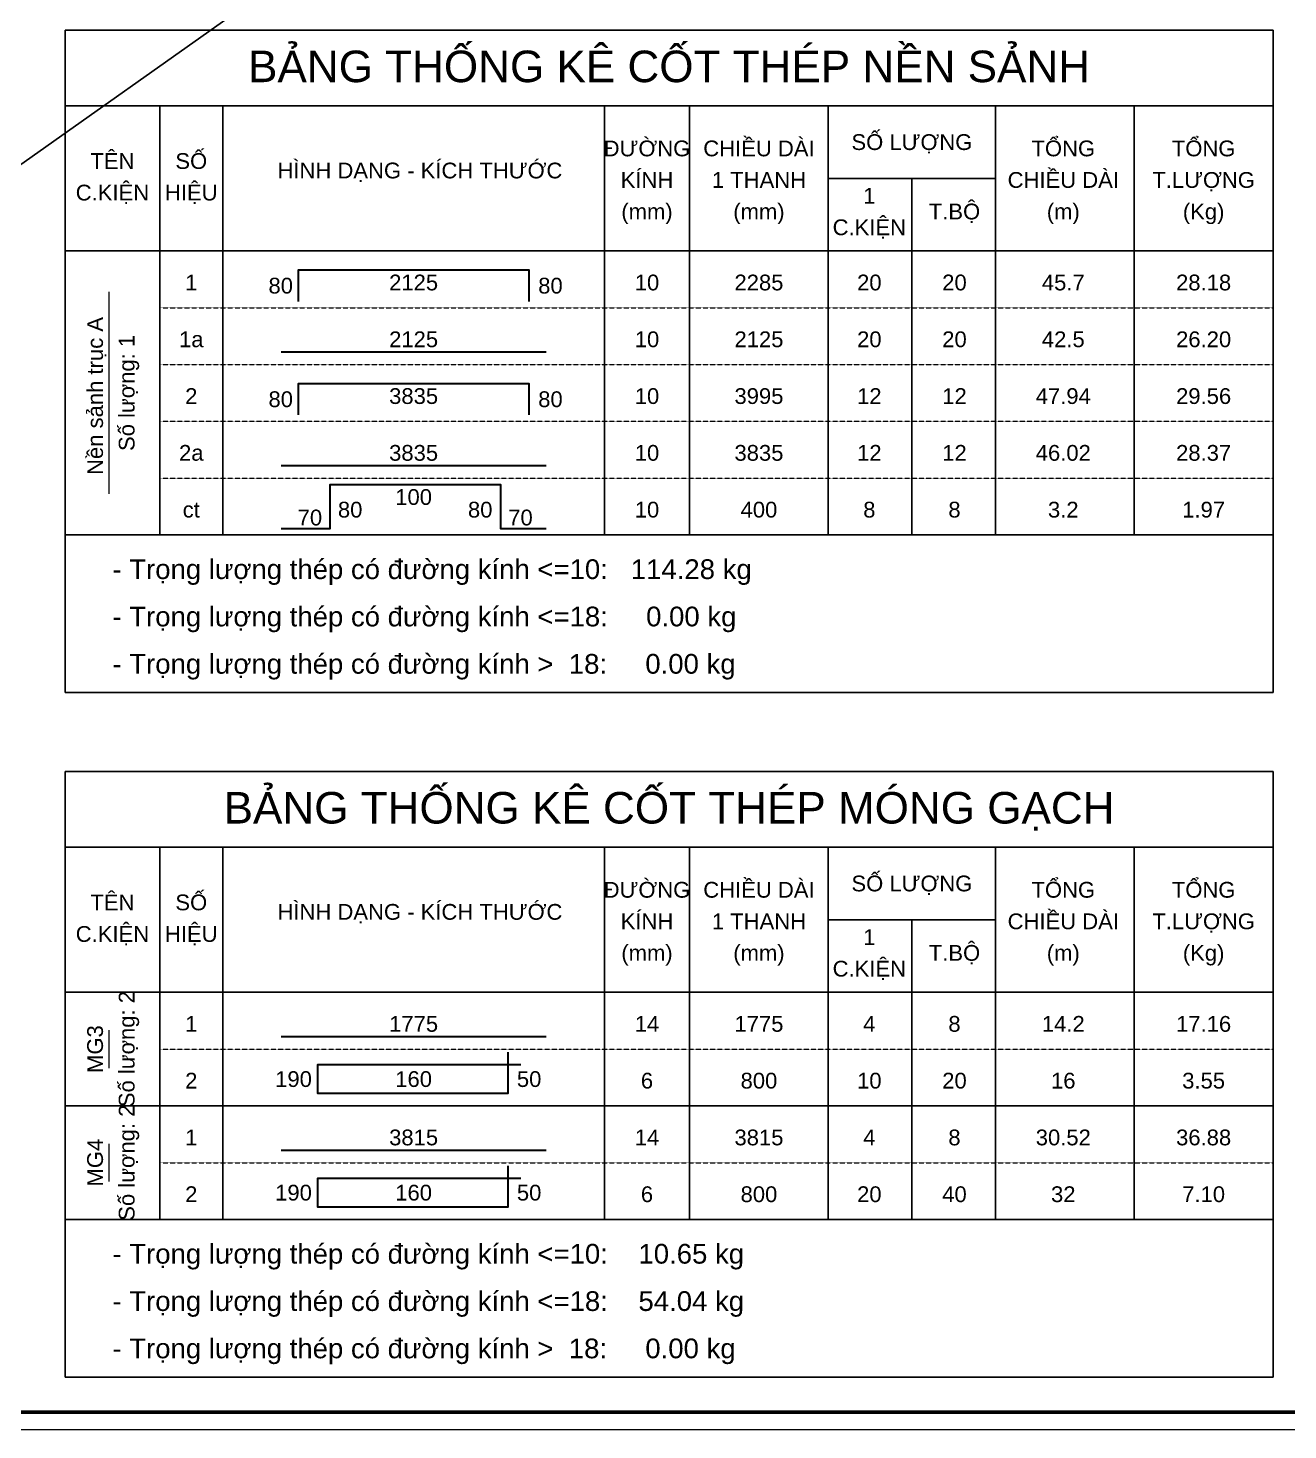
# Model space of a CAD drawing. Header units: millimetres. Extents: x -182770 to 489476, y -561170 to -280028.
# Drawn here: x 365117 to 375104, y -533379 to -522269 of the extents above; entities that cross this region are included whole.
import ezdxf
from ezdxf.enums import TextEntityAlignment as Align

# ---------------------------------------------------------------- set-up
doc = ezdxf.new("R2010")
doc.units = ezdxf.units.MM
doc.header["$MEASUREMENT"] = 0
doc.linetypes.add('HIDDEN', pattern=[0.375, 0.25, -0.125])
doc.layers.get('Defpoints').update_dxf_attribs({"color": 1})
doc.layers.add('KCS_Plotter', color=11, linetype='Continuous', plot=False)
for name, color, linetype, lineweight in [('Khungten_LCDI', 7, 'Continuous', 5), ('LC MANH DUT', 35, 'HIDDEN', 5), ('LC Net dam 1', 30, 'Continuous', 30), ('LC Net thay', 63, 'Continuous', 25), ('LC Text1', 3, 'Continuous', 20)]:
    doc.layers.add(name, color=color, linetype=linetype, lineweight=lineweight)
doc.styles.add('Hoa', font='micross.ttf')
doc.styles.add('Khungten', font='VHAVAN.TTF', dxfattribs={"width": 0.9, "height": 5000})
doc.styles.add('LC 1', font='VHAVANB.TTF')
doc.styles.add('Thuong', font='micross.ttf')
doc.styles.add('Title', font='VHBLACK.TTF', dxfattribs={"width": 0.8})

# ---------------------------------------------------------------- blocks, each defined once
blk = doc.blocks.new('lcdi fix')
at = {"layer": 'Defpoints', "lineweight": 0}
blk.add_lwpolyline([(-1200, -14850), (-1200, 14850), (40800, 14850), (40800, -14850)], close=True, dxfattribs=at)
at = {"layer": 'Khungten_LCDI', "color": 5, "lineweight": 60}
blk.add_lwpolyline([(0, -14650), (0, 14650), (40600, 14650), (40600, -14650)], close=True, dxfattribs=at)
at = {"color": 7, "style": 'Khungten', "width": 0.8}
for tag, p in [('REVISION', (39499, -10746)), ('NGAYHT', (39546, -11609))]:
    blk.add_attdef(tag, text='', height=200, dxfattribs=at).set_placement(p, align=Align.CENTER)
at = {"layer": 'LC Text1', "color": 3, "style": 'LC 1', "width": 1.834006}
for tag, p, p2 in [('TENBANVE1', (36913, -8886), (40339, -8886)), ('TENBANVE2', (36913, -9562), (40339, -9562))]:
    blk.add_attdef(tag, text='', height=250, dxfattribs=at).set_placement(p, p2, align=Align.FIT)
at = {"layer": 'LC Text1', "style": 'Title', "width": 0.7}
blk.add_attdef('SOBANVE', text='', height=250, dxfattribs=at).set_placement((39562, -13896), align=Align.CENTER)

msp = doc.modelspace()

# ---------------------------------------------------------------- linework, layer by layer
at = {"layer": 'KCS_Plotter', "ltscale": 250}
msp.add_line((350876.1, -533378.8), (380276.1, -512588.8), dxfattribs=at)
at = {"layer": 'LC MANH DUT'}
for p, q in [((366160.7, -524485.7), (374985.7, -524485.7)), ((366160.7, -524935.7), (374985.7, -524935.7)), ((366160.7, -525385.7), (374985.7, -525385.7)), ((366160.7, -525835.7), (374985.7, -525835.7)), ((366160.7, -526285.7), (374985.7, -526285.7)), ((366160.7, -530360.7), (374985.7, -530360.7)), ((366160.7, -530810.7), (374985.7, -530810.7)), ((366160.7, -531260.7), (374985.7, -531260.7)), ((366160.7, -531710.7), (374985.7, -531710.7))]:
    msp.add_line(p, q, dxfattribs=at)
at = {"layer": 'LC Net dam 1'}
for points in [[(367260.7, -524435.7), (367260.7, -524185.7), (369085.7, -524185.7), (369085.7, -524435.7)], [(367123.2, -524835.7), (369223.2, -524835.7)], [(367260.7, -525335.7), (367260.7, -525085.7), (369085.7, -525085.7), (369085.7, -525335.7)], [(367123.2, -525735.7), (369223.2, -525735.7)], [(367123.2, -526235.7), (367510.7, -526235.7), (367510.7, -525885.7), (368860.7, -525885.7), (368860.7, -526235.7), (369223.2, -526235.7)], [(367123.2, -530260.7), (369223.2, -530260.7)], [(369023.2, -530485.7), (367410.7, -530485.7), (367410.7, -530710.7), (368923.2, -530710.7), (368923.2, -530385.7)], [(367123.2, -531160.7), (369223.2, -531160.7)], [(369023.2, -531385.7), (367410.7, -531385.7), (367410.7, -531610.7), (368923.2, -531610.7), (368923.2, -531285.7)]]:
    msp.add_lwpolyline(points, dxfattribs=at)
at = {"layer": 'LC Net thay'}
for p, q in [((365410.7, -522285.7), (374985.7, -522285.7)), ((365410.7, -522285.7), (365410.7, -527535.7)), ((374985.7, -522285.7), (374985.7, -527535.7)), ((365410.7, -522885.7), (374985.7, -522885.7)), ((366160.7, -522885.7), (366160.7, -526285.7)), ((366660.7, -522885.7), (366660.7, -526285.7)), ((369685.7, -522885.7), (369685.7, -526285.7)), ((370360.7, -522885.7), (370360.7, -526285.7)), ((371460.7, -522885.7), (371460.7, -526285.7)), ((372785.7, -522885.7), (372785.7, -526285.7)), ((373885.7, -522885.7), (373885.7, -526285.7)), ((371460.7, -523460.7), (372785.7, -523460.7)), ((372123.2, -523460.7), (372123.2, -526285.7)), ((365410.7, -524035.7), (374985.7, -524035.7)), ((365410.7, -526285.7), (374985.7, -526285.7)), ((365410.7, -526285.7), (374985.7, -526285.7)), ((365410.7, -527535.7), (374985.7, -527535.7)), ((365410.7, -528160.7), (374985.7, -528160.7)), ((365410.7, -528160.7), (365410.7, -532960.7)), ((374985.7, -528160.7), (374985.7, -532960.7)), ((365410.7, -528760.7), (374985.7, -528760.7)), ((366160.7, -528760.7), (366160.7, -531710.7)), ((366660.7, -528760.7), (366660.7, -531710.7)), ((369685.7, -528760.7), (369685.7, -531710.7)), ((370360.7, -528760.7), (370360.7, -531710.7)), ((371460.7, -528760.7), (371460.7, -531710.7)), ((372785.7, -528760.7), (372785.7, -531710.7)), ((373885.7, -528760.7), (373885.7, -531710.7)), ((371460.7, -529335.7), (372785.7, -529335.7)), ((372123.2, -529335.7), (372123.2, -531710.7)), ((365410.7, -529910.7), (374985.7, -529910.7)), ((365410.7, -530810.7), (374985.7, -530810.7)), ((365410.7, -531710.7), (374985.7, -531710.7)), ((365410.7, -531710.7), (374985.7, -531710.7)), ((365410.7, -532960.7), (374985.7, -532960.7))]:
    msp.add_line(p, q, dxfattribs=at)
at = {"layer": 'LC Text1'}
for p, q in [((365760.7, -525960.7), (365760.7, -524360.7)), ((365760.7, -530510.7), (365760.7, -530210.7)), ((365760.7, -531410.7), (365760.7, -531110.7))]:
    msp.add_line(p, q, dxfattribs=at)

# ---------------------------------------------------------------- block references
at = {"layer": 'LC Net thay', "xscale": 0.7, "yscale": 0.7, "zscale": 0.7}
msp.add_blockref('lcdi fix', (351716.1, -522983.8), dxfattribs=at)

# ---------------------------------------------------------------- texts
at = {"layer": 'LC Text1', "color": 4, "style": 'Hoa'}
for s, p in [('BẢNG THỐNG KÊ CỐT THÉP NỀN SẢNH', (370198.2, -522698.2)), ('BẢNG THỐNG KÊ CỐT THÉP MÓNG GẠCH', (370198.2, -528573.2))]:
    msp.add_text(s, height=250, dxfattribs=at).set_placement(p, align=Align.CENTER)
at = {"layer": 'LC Text1'}
for s, style, p in [('ĐƯỜNG', 'Hoa', (370023.2, -523285.7)), ('CHIỀU DÀI', 'Hoa', (370910.7, -523285.7)), ('SỐ LƯỢNG', 'Hoa', (372123.2, -523235.7)), ('TỔNG', 'Hoa', (373323.2, -523285.7)), ('TỔNG', 'Hoa', (374435.7, -523285.7)), ('TÊN', 'Hoa', (365785.7, -523385.7)), ('SỐ', 'Hoa', (366410.7, -523385.7)), ('HÌNH DẠNG - KÍCH THƯỚC', 'Hoa', (368223.2, -523460.7)), ('C.KIỆN', 'Hoa', (365785.7, -523635.7)), ('HIỆU', 'Hoa', (366410.7, -523635.7)), ('KÍNH', 'Hoa', (370023.2, -523535.7)), ('1 THANH', 'Hoa', (370910.7, -523535.7)), ('CHIỀU DÀI', 'Hoa', (373323.2, -523535.7)), ('T.LƯỢNG', 'Hoa', (374435.7, -523535.7)), ('1', 'Hoa', (371785.7, -523660.7)), ('(mm)', 'Thuong', (370023.2, -523785.7)), ('(mm)', 'Thuong', (370910.7, -523785.7)), ('T.BỘ', 'Hoa', (372460.7, -523785.7)), ('(m)', 'Thuong', (373323.2, -523785.7)), ('(Kg)', 'Thuong', (374435.7, -523785.7)), ('C.KIỆN', 'Hoa', (371785.7, -523910.7)), ('100', 'Hoa', (368173.2, -526048.2)), ('ĐƯỜNG', 'Hoa', (370023.2, -529160.7)), ('CHIỀU DÀI', 'Hoa', (370910.7, -529160.7)), ('SỐ LƯỢNG', 'Hoa', (372123.2, -529110.7)), ('TỔNG', 'Hoa', (373323.2, -529160.7)), ('TỔNG', 'Hoa', (374435.7, -529160.7)), ('TÊN', 'Hoa', (365785.7, -529260.7)), ('SỐ', 'Hoa', (366410.7, -529260.7)), ('HÌNH DẠNG - KÍCH THƯỚC', 'Hoa', (368223.2, -529335.7)), ('KÍNH', 'Hoa', (370023.2, -529410.7)), ('CHIỀU DÀI', 'Hoa', (373323.2, -529410.7)), ('C.KIỆN', 'Hoa', (365785.7, -529510.7)), ('HIỆU', 'Hoa', (366410.7, -529510.7)), ('1 THANH', 'Hoa', (370910.7, -529410.7)), ('T.LƯỢNG', 'Hoa', (374435.7, -529410.7)), ('1', 'Hoa', (371785.7, -529535.7)), ('(mm)', 'Thuong', (370023.2, -529660.7)), ('(mm)', 'Thuong', (370910.7, -529660.7)), ('T.BỘ', 'Hoa', (372460.7, -529660.7)), ('(m)', 'Thuong', (373323.2, -529660.7)), ('(Kg)', 'Thuong', (374435.7, -529660.7)), ('C.KIỆN', 'Hoa', (371785.7, -529785.7))]:
    msp.add_text(s, height=125, dxfattribs=dict(at, style=style)).set_placement(p, align=Align.CENTER)
at = {"layer": 'LC Text1', "style": 'Hoa'}
for s, p in [('1', (366410.7, -524385.7)), ('2125', (368173.2, -524385.7)), ('10', (370023.2, -524385.7)), ('1a', (366410.7, -524835.7)), ('2125', (368173.2, -524835.7)), ('10', (370023.2, -524835.7)), ('2125', (370910.7, -524835.7)), ('20', (371785.7, -524835.7)), ('20', (372460.7, -524835.7)), ('42.5', (373323.2, -524835.7)), ('26.20', (374435.7, -524835.7)), ('2', (366410.7, -525285.7)), ('3835', (368173.2, -525285.7)), ('10', (370023.2, -525285.7)), ('2a', (366410.7, -525735.7)), ('3835', (368173.2, -525735.7)), ('10', (370023.2, -525735.7)), ('3835', (370910.7, -525735.7)), ('12', (371785.7, -525735.7)), ('12', (372460.7, -525735.7)), ('46.02', (373323.2, -525735.7)), ('28.37', (374435.7, -525735.7)), ('ct', (366410.7, -526185.7)), ('10', (370023.2, -526185.7)), ('1', (366410.7, -530260.7)), ('1775', (368173.2, -530260.7)), ('14', (370023.2, -530260.7)), ('1775', (370910.7, -530260.7)), ('4', (371785.7, -530260.7)), ('8', (372460.7, -530260.7)), ('14.2', (373323.2, -530260.7)), ('17.16', (374435.7, -530260.7)), ('2', (366410.7, -530710.7)), ('160', (368173.2, -530698.2)), ('6', (370023.2, -530710.7)), ('1', (366410.7, -531160.7)), ('3815', (368173.2, -531160.7)), ('14', (370023.2, -531160.7)), ('3815', (370910.7, -531160.7)), ('4', (371785.7, -531160.7)), ('8', (372460.7, -531160.7)), ('30.52', (373323.2, -531160.7)), ('36.88', (374435.7, -531160.7)), ('2', (366410.7, -531610.7)), ('160', (368173.2, -531598.2)), ('6', (370023.2, -531610.7))]:
    msp.add_text(s, height=125, dxfattribs=at).set_placement(p, align=Align.BOTTOM_CENTER)
for s, p in [('80', (367216.9, -524410.7)), ('80', (367216.9, -525310.7)), ('190', (367366.9, -530698.2)), ('190', (367366.9, -531598.2))]:
    msp.add_text(s, height=125, dxfattribs=at).set_placement(p, align=Align.BOTTOM_RIGHT)
for s, p in [('80', (369160.7, -524410.7)), ('80', (369160.7, -525310.7)), ('50', (368991.9, -530698.2)), ('50', (368991.9, -531598.2))]:
    msp.add_text(s, height=125, dxfattribs=at).set_placement(p, align=Align.BOTTOM_LEFT)
at = {"layer": 'LC Text1', "color": 7, "style": 'Hoa'}
for s, p in [('2285', (370910.7, -524385.7)), ('20', (371785.7, -524385.7)), ('20', (372460.7, -524385.7)), ('45.7', (373323.2, -524385.7)), ('28.18', (374435.7, -524385.7)), ('3995', (370910.7, -525285.7)), ('12', (371785.7, -525285.7)), ('12', (372460.7, -525285.7)), ('47.94', (373323.2, -525285.7)), ('29.56', (374435.7, -525285.7)), ('400', (370910.7, -526185.7)), ('8', (371785.7, -526185.7)), ('8', (372460.7, -526185.7)), ('3.2', (373323.2, -526185.7)), ('1.97', (374435.7, -526185.7)), ('800', (370910.7, -530710.7)), ('10', (371785.7, -530710.7)), ('20', (372460.7, -530710.7)), ('16', (373323.2, -530710.7)), ('3.55', (374435.7, -530710.7)), ('800', (370910.7, -531610.7)), ('20', (371785.7, -531610.7)), ('40', (372460.7, -531610.7)), ('32', (373323.2, -531610.7)), ('7.10', (374435.7, -531610.7))]:
    msp.add_text(s, height=125, dxfattribs=at).set_placement(p, align=Align.BOTTOM_CENTER)
at = {"layer": 'LC Text1', "style": 'Hoa'}
for s, p in [('Nền sảnh trục A ', (365710.7, -525160.7)), ('Số lượng: 1', (365960.7, -525160.7)), ('Số lượng: 2', (365960.7, -530360.7)), ('MG3', (365710.7, -530360.7)), ('Số lượng: 2', (365960.7, -531260.7)), ('MG4', (365710.7, -531260.7))]:
    msp.add_text(s, height=125, rotation=90.00021, dxfattribs=at).set_placement(p, align=Align.CENTER)
for s, height, p in [('80', 125, (367573.2, -526148.2)), ('70', 125, (368923.2, -526210.7)), ('- Trọng lượng thép có đường kính <=10:   114.28 kg', 156.25, (365785.7, -526635.7)), ('- Trọng lượng thép có đường kính <=18:     0.00 kg', 156.25, (365785.7, -527010.7)), ('- Trọng lượng thép có đường kính >  18:     0.00 kg', 156.25, (365785.7, -527385.7)), ('- Trọng lượng thép có đường kính <=10:    10.65 kg', 156.25, (365785.7, -532060.7)), ('- Trọng lượng thép có đường kính <=18:    54.04 kg', 156.25, (365785.7, -532435.7)), ('- Trọng lượng thép có đường kính >  18:     0.00 kg', 156.25, (365785.7, -532810.7))]:
    msp.add_text(s, height=height, dxfattribs=at).set_placement(p)
for s, p in [('80', (368798.2, -526148.2)), ('70', (367448.2, -526210.7))]:
    msp.add_text(s, height=125, dxfattribs=at).set_placement(p, align=Align.RIGHT)

doc.saveas('drawing.dxf')
